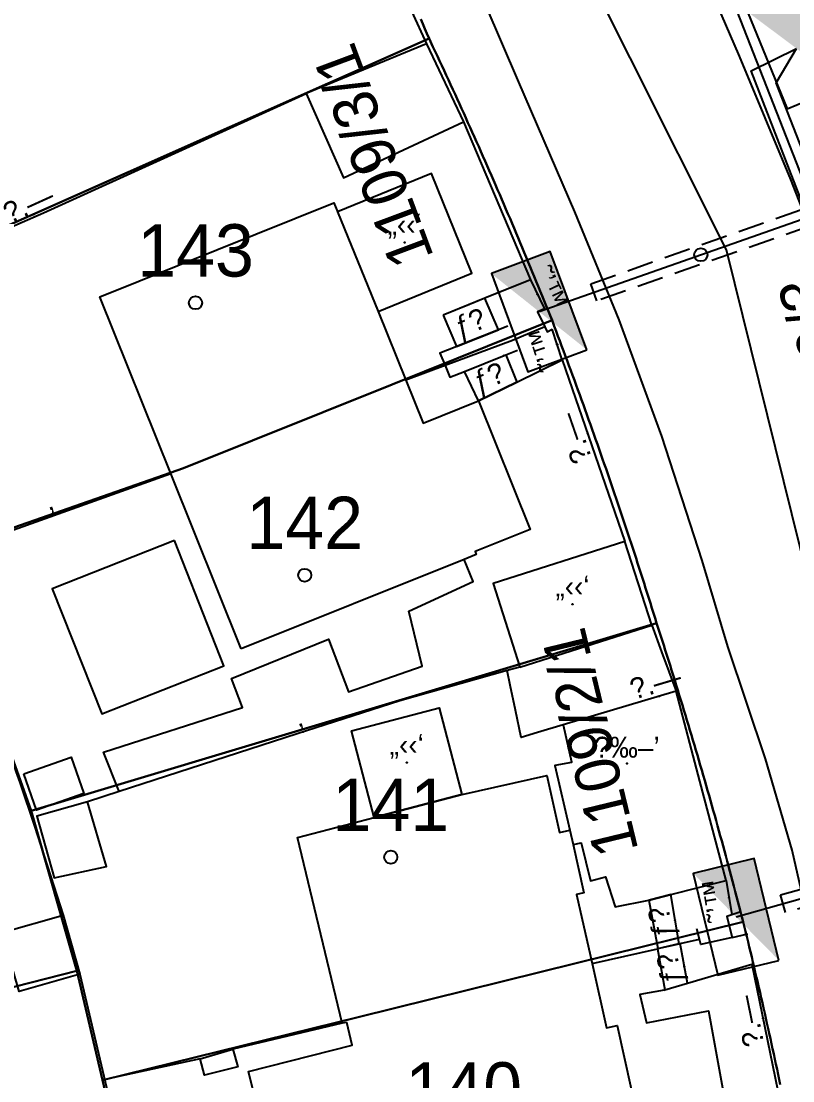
# Model space of a CAD drawing. Header units: metres. Extents: x 218299 to 220222, y 572714 to 574340.
# Drawn here: x 219019.54 to 219049.04, y 573657.87 to 573698.35 of the extents above; entities that cross this region are included whole.
import ezdxf
from ezdxf.enums import TextEntityAlignment as Align

# ---------------------------------------------------------------- set-up
doc = ezdxf.new("R2010")
doc.units = ezdxf.units.M
doc.header["$MEASUREMENT"] = 0
doc.linetypes.add('DASH15', pattern=[1.5, 1, -0.5])
for name, color, linetype in [('1602', 44, 'Continuous'), ('1603', 44, 'Continuous'), ('6091', 102, 'CABLEUNDEXIST03'), ('6151', 102, 'CABLEUNDEXIST03'), ('6261', 7, 'Continuous'), ('6701', 7, 'DASH15'), ('6916', 7, 'Continuous'), ('A_POINTS', 2, 'Continuous'), ('M2200', 253, 'Continuous'), ('M2207', 253, 'Continuous'), ('M2401', 7, 'Continuous'), ('M2404', 7, 'Continuous'), ('M2407', 253, 'Continuous'), ('M2408', 253, 'Continuous'), ('M2412', 253, 'Continuous'), ('M2420', 253, 'Continuous'), ('M2601', 253, 'Continuous'), ('M2602', 253, 'Continuous'), ('M2605', 253, 'Continuous'), ('M2612', 253, 'Continuous'), ('M2804', 253, 'Continuous')]:
    doc.layers.add(name, color=color, linetype=linetype)
doc.styles.add('HEBTXT', font='HEBTXT')
doc.styles.add('MAVAT_HEBTXT', font='HEBTXT')
doc.linetypes.add('CABLEUNDEXIST03', pattern='A,3.5,[222,elecad.shx,S=0.01,R=0,X=0,Y=0],1.5', length=5)

# ---------------------------------------------------------------- blocks, each defined once
blk = doc.blocks.new('6261')
blk.add_lwpolyline([(-2, -1.2), (2, -1.2), (2, 1.2), (-2, 1.2)], close=True)
at = {"color": 0}
blk.add_solid([(2, 1.2), (-2, -1.2), (2, -1.2)], dxfattribs=at)
at = {"color": 0, "style": 'HEBTXT'}
blk.add_attdef('PIL_NAME', (2.689, 2.418), '', height=1.7, dxfattribs=at)
at = {"style": 'HEBTXT'}
blk.add_attdef('CAMUT_MONIM', (2.489, 0.218), '', height=1.7, dxfattribs=at)
at = {"color": 0, "style": 'HEBTXT', "flags": 1}
for tag, p in [('TYPE', (2.585, -1.773)), ('MAP_TYPE', (2.689, -3.782))]:
    blk.add_attdef(tag, p, '', height=1.7, dxfattribs=at)
blk = doc.blocks.new('6916')
at = {"layer": 'A_POINTS'}
blk.add_circle((0, 0), 0.25, dxfattribs=at)
at = {"color": 0, "style": 'HEBTXT'}
for tag, p in [('HTCH', (0.006, 3.527)), ('PIPE', (0.049, 1.33))]:
    blk.add_attdef(tag, text='', height=1.7, dxfattribs=at).set_placement(p, align=Align.MIDDLE_CENTER)
blk = doc.blocks.new('1603')
at = {"layer": 'A_POINTS'}
blk.add_circle((0, 0), 0.25, dxfattribs=at)
at = {"color": 0, "style": 'HEBTXT'}
blk.add_attdef('PARCEL_NUM', text='', height=2, dxfattribs=at).set_placement((0, 1), align=Align.CENTER)
at = {"color": 0, "style": 'HEBTXT', "flags": 1}
blk.add_attdef('LOT_NUM', text='', height=2, dxfattribs=at).set_placement((0, -2.5), align=Align.CENTER)
blk = doc.blocks.new('M2804')
blk.add_circle((0, 0), 0.025)
at = {"style": 'MAVAT_HEBTXT'}
blk.add_attdef('NAME', text='', height=0.8, dxfattribs=at).set_placement((0, 1.592), align=Align.MIDDLE)
blk = doc.blocks.new('M2601')
blk.add_circle((0, 0), 0.025)
at = {"style": 'MAVAT_HEBTXT'}
blk.add_attdef('NAME', text='', height=0.8, dxfattribs=at).set_placement((0, 1.592), align=Align.MIDDLE)
blk = doc.blocks.new('M2605')
blk.add_circle((0, 0), 0.025)
at = {"style": 'MAVAT_HEBTXT'}
blk.add_attdef('NAME', text='', height=0.8, dxfattribs=at).set_placement((0, 1.592), align=Align.MIDDLE)
blk = doc.blocks.new('M2612')
blk.add_circle((0, 0), 0.025)
at = {"style": 'MAVAT_HEBTXT'}
blk.add_attdef('NAME', text='', height=0.8, dxfattribs=at).set_placement((0, 1.592), align=Align.MIDDLE)
blk = doc.blocks.new('M2207')
blk.add_circle((0, 0), 0.025)
at = {"style": 'MAVAT_HEBTXT'}
blk.add_attdef('NAME', text='', height=0.8, dxfattribs=at).set_placement((0, 1.592), align=Align.MIDDLE)
blk = doc.blocks.new('M2412')
blk.add_circle((0, 0), 0.025)
at = {"style": 'MAVAT_HEBTXT'}
blk.add_attdef('NAME', text='', height=0.8, dxfattribs=at).set_placement((0, 1.592), align=Align.MIDDLE)
blk = doc.blocks.new('111')
at = {"layer": 'M2200'}
blk.add_polyline3d([(219027.943, 573674.372, 581.025), (219025.254, 573681.078, 581.144), (219022.549, 573687.823, 581.265), (219031.494, 573691.41, 581.025), (219031.614, 573691.111, 581.025), (219031.629, 573691.074, 581.025), (219033.179, 573687.263, 581.025), (219034.246, 573684.641, 581.025), (219034.905, 573682.998, 581.025), (219037.026, 573683.849, 580.785), (219037.026, 573683.849, 580.785), (219037.026, 573683.849, 580.785), (219038.995, 573678.941, 580.785), (219036.887, 573678.095, 581.025), (219036.934, 573677.977, 581.025), (219036.473, 573677.792, 581.025)], close=True, dxfattribs=at)
blk.add_polyline3d([(219028.451, 573657.348, 580.905), (219028.231, 573658.223, 580.905), (219032.185, 573659.233, 580.905), (219031.989, 573660.104, 580.905), (219031.815, 573660.078, 580.785), (219031.815, 573660.078, 580.785), (219030.107, 573667.166, 580.905), (219033.038, 573667.932, 581.464), (219036.388, 573668.808, 582.103), (219036.397, 573668.81, 582.105), (219039.627, 573669.536, 580.905), (219040.115, 573667.362, 580.785), (219040.51, 573667.451, 580.785), (219040.51, 573667.451, 580.785), (219040.633, 573666.905, 580.785), (219041.05, 573665.051, 580.785), (219040.769, 573664.988, 580.785), (219041.362, 573662.352, 580.723), (219041.915, 573659.893, 580.665), (219042.317, 573659.983, 580.665), (219042.86, 573657.568, 580.665)], dxfattribs=at)
at = {"layer": 'M2207'}
for points in [[(219031.629, 573691.074, 580.833), (219033.179, 573687.263, 580.833), (219036.771, 573688.724, 580.653), (219035.221, 573692.535, 580.653), (219031.629, 573691.074, 580.833)], [(219042.62, 573678.479, 579.585), (219042.62, 573678.479, 579.585), (219037.585, 573676.872, 579.705), (219038.605, 573673.677, 579.705), (219038.605, 573673.677, 579.705), (219043.64, 573675.284, 579.585), (219043.64, 573675.284, 579.585), (219042.62, 573678.479, 579.585)], [(219036.388, 573668.808, 580.833), (219033.038, 573667.932, 580.833), (219032.171, 573671.249, 580.653), (219035.521, 573672.124, 580.653), (219036.388, 573668.808, 580.833)], [(219019.639, 573669.604, 580.665), (219021.447, 573670.233, 580.545), (219021.929, 573668.849, 580.545), (219020.121, 573668.219, 580.665), (219019.639, 573669.604, 580.665)], [(219022.079, 573668.531, 580.545), (219022.079, 573668.531, 580.545), (219020.143, 573667.987, 580.785), (219020.806, 573665.627, 580.785), (219022.797, 573666.062, 580.545)], [(219021.142, 573664.205, 580.905), (219021.142, 573664.205, 580.905), (219021.784, 573661.946, 580.905), (219021.784, 573661.946, 580.905), (219019.461, 573661.286, 581.505), (219019.461, 573661.286, 581.505), (219018.818, 573663.545, 581.505), (219021.142, 573664.205, 580.905)], [(219026.382, 573658.713, 580.065), (219026.382, 573658.713, 580.065), (219027.625, 573659.077, 580.065), (219027.625, 573659.077, 580.065), (219027.821, 573658.409, 580.065), (219026.545, 573658.086, 580.065), (219026.382, 573658.713, 580.065)]]:
    blk.add_polyline3d(points, close=True, dxfattribs=at)
at = {"layer": 'M2401'}
for points in [[(219051.747, 573653.767, 576.645), (219050.853, 573658.181, 576.885), (219050.014, 573662.255, 576.885), (219049.009, 573666.682, 577.005), (219047.992, 573670.175, 577.005), (219046.555, 573674.465, 577.005), (219045.565, 573677.748, 577.005), (219044.028, 573682.506, 577.245), (219042.397, 573686.94, 577.245), (219040.701, 573691.078, 577.245), (219038.557, 573696.028, 577.245), (219036.654, 573700.484, 577.365)], [(219044.718, 573702.26, 577.485), (219046.987, 573697.019, 577.485), (219048.952, 573692.308, 577.365), (219050.716, 573687.775, 577.365), (219052.342, 573683.33, 577.365), (219054.896, 573675.483, 577.245), (219056.488, 573670.152, 577.125), (219057.722, 573665.759, 577.125), (219058.657, 573660.944, 577.124), (219057.642, 573660.858, 577.124), (219057.19, 573660.033, 577.124), (219057.402, 573658.886, 577.124), (219058.153, 573658.236, 577.124), (219059.317, 573658.218, 577.124), (219060.591, 573651.094, 576.885)]]:
    blk.add_polyline3d(points, dxfattribs=at)
at = {"layer": 'M2404'}
for points in [[(219051.747, 573653.767, 576.645), (219050.853, 573658.181, 576.885), (219050.014, 573662.255, 576.885), (219049.009, 573666.682, 577.005), (219047.992, 573670.175, 577.005), (219046.555, 573674.465, 577.005), (219045.565, 573677.748, 577.005), (219044.028, 573682.506, 577.245), (219042.397, 573686.94, 577.245), (219040.701, 573691.078, 577.245), (219038.557, 573696.028, 577.245), (219036.654, 573700.484, 577.365)], [(219044.718, 573702.26, 577.485), (219046.987, 573697.019, 577.485), (219048.952, 573692.308, 577.365), (219050.716, 573687.775, 577.365), (219052.342, 573683.33, 577.365), (219054.896, 573675.483, 577.245), (219056.488, 573670.152, 577.125), (219057.722, 573665.759, 577.125), (219058.657, 573660.944, 577.124), (219057.642, 573660.858, 577.124), (219057.19, 573660.033, 577.124), (219057.402, 573658.886, 577.124), (219058.153, 573658.236, 577.124), (219059.317, 573658.218, 577.124), (219060.591, 573651.094, 576.885)]]:
    blk.add_polyline3d(points, dxfattribs=at)
at = {"layer": 'M2407'}
for points in [[(219025.397, 573678.517, 578.482), (219020.727, 573676.672, 578.572), (219022.618, 573671.887, 578.572), (219027.287, 573673.733, 578.482), (219025.397, 573678.517, 578.482)], [(219023.283, 573668.921, 578.572), (219022.688, 573670.428, 578.572), (219027.996, 573672.137, 578.572), (219027.584, 573673.248, 578.572), (219031.281, 573674.747, 578.572), (219032.049, 573672.739, 578.572), (219034.865, 573673.711, 578.392), (219034.36, 573675.821, 578.392), (219036.822, 573676.944, 578.392), (219036.473, 573677.792, 578.392)], [(219040.253, 573671.472, 578.212), (219040.577, 573670.059, 578.123)], [(219040.577, 573670.059, 578.123), (219040.581, 573670.039, 578.122), (219039.944, 573669.913, 578.122), (219040.51, 573667.451, 578.122)], [(219040.633, 573666.905, 578.122), (219040.949, 573666.971, 578.122), (219041.304, 573665.519, 578.122), (219041.872, 573665.67, 578.032), (219042.249, 573664.521, 578.032), (219043.532, 573664.776, 577.854)], [(219044.117, 573661.342, 578.032), (219043.187, 573661.171, 578.032), (219043.444, 573660.089, 578.032), (219045.807, 573660.543, 578.032), (219046.504, 573656.761, 578.032), (219043.669, 573656.279, 578.032), (219044.047, 573654.344, 578.032)]]:
    blk.add_polyline3d(points, dxfattribs=at)
at = {"layer": 'M2408'}
for points in [[(219035.032, 573697.485, 577.343), (219036.442, 573694.509, 577.343)], [(219043.64, 573675.284, 576.983), (219044.017, 573674.267, 576.983), (219044.576, 573672.758, 576.983)]]:
    blk.add_polyline3d(points, dxfattribs=at)
at = {"layer": 'M2412'}
for points in [[(219035.671, 573687.125, 578.333), (219036.176, 573685.925, 578.333), (219037.785, 573686.564, 577.253), (219037.265, 573687.77, 577.253)], [(219037.026, 573683.849, 578.333), (219036.486, 573684.977, 578.333), (219038.07, 573685.609, 577.253), (219038.489, 573684.567, 577.253)], [(219043.532, 573664.776, 577.883), (219043.874, 573662.924, 577.883), (219044.685, 573663.108, 577.253), (219044.369, 573664.988, 577.253)], [(219043.864, 573662.921, 577.883), (219044.147, 573661.351, 577.883), (219045.007, 573661.605, 577.253), (219044.728, 573663.118, 577.253)]]:
    blk.add_polyline3d(points, close=True, dxfattribs=at)
at = {"layer": 'M2420', "linetype": 'Continuous', "lineweight": -3}
blk.add_lwpolyline([(218778.789, 573430.643), (218823.5, 573420), (218850.7, 573416.62), (218872.91, 573416.69), (218902.91, 573421.31), (218924.8, 573428), (218952.3, 573439.38), (218956.3, 573441.88), (218980.91, 573457.81), (218995.09, 573470.88), (219024.2, 573502.19), (219042.09, 573537.19), (219043.91, 573540.62), (219049.7, 573557.12), (219054.59, 573574.81), (219057.41, 573589.69), (219057.5, 573620.62), (219058, 573628.19), (219058.7, 573640.38), (219046.5, 573689.62), (219028.09, 573726.31)], dxfattribs=at)
at = {"layer": 'M2601'}
for points in [[(219013.794, 573684.051, 580.493), (219016.319, 573677.881, 580.373), (219017.583, 573674.79, 580.313), (219017.959, 573673.483, 580.476), (219017.999, 573673.344, 580.493), (219019.484, 573669.276, 580.493), (219020.052, 573667.605, 580.493), (219021.142, 573664.205, 580.493)], [(219016.319, 573677.881, 580.313), (219025.254, 573681.078, 580.133)], [(219038.605, 573673.677, 579.422), (219038.112, 573673.546, 579.439), (219034.01, 573672.393, 579.593), (219030.084, 573671.124, 579.773), (219023.283, 573668.921, 579.926), (219022.079, 573668.531, 579.953)], [(219041.362, 573662.352, 579.413), (219043.864, 573662.921, 579.2), (219043.874, 573662.924, 579.199), (219044.685, 573663.108, 579.13), (219044.728, 573663.118, 579.126), (219045.47, 573663.287, 579.063), (219045.47, 573663.287, 579.063)], [(219021.784, 573661.946, 580.763), (219024.025, 573652.426, 580.583)], [(219031.815, 573660.078, 580.313), (219027.625, 573659.077, 580.313)], [(219026.382, 573658.713, 580.043), (219022.731, 573657.922, 580.043)]]:
    blk.add_polyline3d(points, dxfattribs=at)
at = {"layer": 'M2602'}
for points in [[(219029.219, 573703.38, 577.973), (219029.219, 573703.38, 577.973), (219031.075, 573704.138, 577.973), (219031.335, 573704.194, 577.973), (219031.599, 573704.17, 577.973), (219031.845, 573704.069, 577.973), (219032.05, 573703.9, 577.973), (219032.16, 573703.746, 577.973), (219035.032, 573697.485, 577.973), (219035.032, 573697.485, 577.973), (219030.432, 573695.587, 577.973)], [(219039.537, 573687.362, 578.783), (219039.28, 573687.247, 578.783), (219039.551, 573686.677, 578.783), (219039.639, 573686.491, 578.783), (219039.838, 573686.586, 578.783)], [(219038.136, 573686.703, 578.423), (219037.785, 573686.564, 578.423), (219037.178, 573686.323, 578.423), (219036.176, 573685.925, 578.423), (219036.129, 573685.906, 578.423), (219035.543, 573685.674, 578.423), (219035.742, 573685.196, 578.423), (219035.924, 573684.753, 578.423), (219036.486, 573684.977, 578.423), (219038.07, 573685.609, 578.423), (219038.511, 573685.785, 578.423)], [(219039.551, 573686.677, 579.233), (219038.324, 573686.153, 579.233), (219038.324, 573686.153, 579.233), (219038.324, 573686.153, 579.233)], [(219038.324, 573686.153, 580.133), (219035.742, 573685.196, 580.076), (219034.246, 573684.641, 580.043)], [(219047.044, 573664.324, 578.423), (219046.707, 573664.215, 578.423), (219046.509, 573664.151, 578.423), (219046.711, 573663.353, 578.423), (219046.711, 573663.353, 578.423), (219047.319, 573663.483, 578.423)], [(219045.47, 573663.287, 578.873), (219045.367, 573663.683, 578.873)], [(219046.711, 573663.353, 578.333), (219045.525, 573663.078, 578.333), (219045.47, 573663.287, 578.333)]]:
    blk.add_polyline3d(points, dxfattribs=at)
at = {"layer": 'M2605'}
for points in [[(219012.222, 573687.462, 578.693), (219012.222, 573687.462, 578.693), (219012.222, 573687.462, 578.693), (219020.388, 573691.029, 578.513), (219030.432, 573695.587, 578.513), (219030.432, 573695.587, 578.513), (219031.864, 573692.373, 578.513), (219036.442, 573694.509, 578.333), (219036.442, 573694.509, 578.333), (219039.011, 573688.476, 578.333), (219039.011, 573688.476, 578.333), (219037.265, 573687.77, 578.333), (219036.674, 573687.531, 578.333), (219035.671, 573687.125, 578.333), (219035.671, 573687.125, 578.333)], [(219037.026, 573683.849, 578.333), (219038.489, 573684.567, 578.251), (219040.216, 573685.415, 578.153), (219040.216, 573685.415, 578.153), (219040.216, 573685.415, 578.153), (219042.62, 573678.479, 578.153)], [(219038.23, 573672.984, 578.153), (219038.112, 573673.546, 578.153)], [(219038.43, 573672.031, 578.153), (219038.23, 573672.984, 578.153)], [(219045.647, 573668.701, 578.153), (219045.483, 573669.323, 578.153), (219044.576, 573672.758, 578.153), (219044.576, 573672.758, 578.153), (219040.253, 573671.472, 578.153), (219039.274, 573671.181, 578.153)], [(219039.274, 573671.181, 578.153), (219038.647, 573670.995, 578.153), (219038.43, 573672.031, 578.153)], [(219043.532, 573664.776, 578.153), (219043.544, 573664.779, 578.153), (219043.544, 573664.779, 578.153), (219044.369, 573664.988, 578.153), (219046.483, 573665.523, 578.153), (219046.483, 573665.523, 578.153), (219045.647, 573668.701, 578.153)], [(219044.117, 573661.342, 577.973), (219044.147, 573661.351, 577.973), (219045.007, 573661.605, 577.973), (219047.469, 573662.334, 577.973), (219048.961, 573655.071, 577.973), (219048.961, 573655.071, 577.973), (219048.808, 573655.049, 577.979), (219044.047, 573654.344, 578.153), (219044.663, 573651.312, 578.153), (219044.688, 573651.188, 578.153)]]:
    blk.add_polyline3d(points, dxfattribs=at)
at = {"layer": 'M2612'}
for points in [[(219039.011, 573688.476, 578.603), (219039.537, 573687.362, 578.603)], [(219040.216, 573685.415, 578.693), (219039.838, 573686.586, 578.693)], [(219046.483, 573665.523, 579.143), (219046.707, 573664.215, 579.143)]]:
    blk.add_polyline3d(points, dxfattribs=at)
at = {"layer": 'M2207'}
ref = blk.add_blockref('M2207', (219034.2, 573689.899), dxfattribs=dict(at, xscale=0.5, yscale=0.5, zscale=0.5))
ref.add_attrib('NAME', '„‹‹‘', dxfattribs={"layer": '0', "height": 0.8, "style": 'MAVAT_HEBTXT'}).set_placement((219034.2, 573690.524), align=Align.MIDDLE)
ref = blk.add_blockref('M2207', (219040.613, 573676.078), dxfattribs=dict(at, xscale=0.5, yscale=0.5, zscale=0.5))
ref.add_attrib('NAME', '„‹‹‘', dxfattribs={"layer": '0', "height": 0.8, "style": 'MAVAT_HEBTXT'}).set_placement((219040.613, 573676.703), align=Align.MIDDLE)
ref = blk.add_blockref('M2207', (219034.279, 573670.028), dxfattribs=dict(at, xscale=0.5, yscale=0.5, zscale=0.5))
ref.add_attrib('NAME', '„‹‹‘', dxfattribs={"layer": '0', "height": 0.8, "style": 'MAVAT_HEBTXT'}).set_placement((219034.279, 573670.653), align=Align.MIDDLE)
at = {"layer": 'M2412'}
ref = blk.add_blockref('M2412', (219036.934, 573686.226), dxfattribs=dict(at, xscale=0.5, yscale=0.5, zscale=0.5))
ref.add_attrib('NAME', 'ƒ\x8e', dxfattribs={"layer": '0', "height": 0.8, "rotation": 21.6404, "style": 'MAVAT_HEBTXT'}).set_placement((219036.731, 573686.737), align=Align.MIDDLE)
ref = blk.add_blockref('M2412', (219037.994, 573685.579), dxfattribs=dict(at, xscale=0.5, yscale=0.5, zscale=0.5))
ref.add_attrib('NAME', 'ƒ\x8e', dxfattribs={"layer": '0', "height": 0.8, "rotation": 21.752, "style": 'MAVAT_HEBTXT'}).set_placement((219037.447, 573684.667), align=Align.MIDDLE)
ref = blk.add_blockref('M2412', (219044.533, 573664.012), dxfattribs=dict(at, xscale=0.5, yscale=0.5, zscale=0.5))
ref.add_attrib('NAME', 'ƒ\x8e', dxfattribs={"layer": '0', "height": 0.8, "rotation": 100.4403, "style": 'MAVAT_HEBTXT'}).set_placement((219044.091, 573663.945), align=Align.MIDDLE)
ref = blk.add_blockref('M2412', (219044.89, 573662.239), dxfattribs=dict(at, xscale=0.5, yscale=0.5, zscale=0.5))
ref.add_attrib('NAME', 'ƒ\x8e', dxfattribs={"layer": '0', "height": 0.8, "rotation": 100.4403, "style": 'MAVAT_HEBTXT'}).set_placement((219044.422, 573662.178), align=Align.MIDDLE)
at = {"layer": 'M2601'}
ref = blk.add_blockref('M2601', (219020.786, 573679.48), dxfattribs=dict(at, xscale=0.5, yscale=0.5, zscale=0.5))
ref.add_attrib('NAME', '‚', dxfattribs={"layer": '0', "height": 0.8, "rotation": 19.6875, "style": 'MAVAT_HEBTXT'}).set_placement((219020.601, 573679.997), align=Align.MIDDLE)
ref = blk.add_blockref('M2601', (219030.315, 573671.199), dxfattribs=dict(at, xscale=0.5, yscale=0.5, zscale=0.5))
ref.add_attrib('NAME', '‚', dxfattribs={"layer": '0', "height": 0.8, "rotation": 17.9027, "style": 'MAVAT_HEBTXT'}).set_placement((219030.146, 573671.723), align=Align.MIDDLE)
at = {"layer": 'M2605'}
ref = blk.add_blockref('M2605', (219020.038, 573690.876), dxfattribs=dict(at, xscale=0.5, yscale=0.5, zscale=0.5))
ref.add_attrib('NAME', '\x9a.—', dxfattribs={"layer": '0', "height": 0.8, "rotation": 24.4099, "style": 'MAVAT_HEBTXT'}).set_placement((219019.811, 573691.377), align=Align.MIDDLE)
ref = blk.add_blockref('M2605', (219041.194, 573682.594), dxfattribs=dict(at, xscale=0.5, yscale=0.5, zscale=0.5))
ref.add_attrib('NAME', '\x9a.—', dxfattribs={"layer": '0', "height": 0.8, "rotation": 109.1193, "style": 'MAVAT_HEBTXT'}).set_placement((219040.674, 573682.414), align=Align.MIDDLE)
ref = blk.add_blockref('M2605', (219043.936, 573672.568), dxfattribs=dict(at, xscale=0.5, yscale=0.5, zscale=0.5))
ref.add_attrib('NAME', '\x9a.—', dxfattribs={"layer": '0', "height": 0.8, "rotation": 16.5676, "style": 'MAVAT_HEBTXT'}).set_placement((219043.779, 573673.095), align=Align.MIDDLE)
ref = blk.add_blockref('M2605', (219047.895, 573660.258), dxfattribs=dict(at, xscale=0.5, yscale=0.5, zscale=0.5))
ref.add_attrib('NAME', '\x9a.—', dxfattribs={"layer": '0', "height": 0.8, "rotation": 101.6057, "style": 'MAVAT_HEBTXT'}).set_placement((219047.357, 573660.148), align=Align.MIDDLE)
at = {"layer": 'M2612'}
ref = blk.add_blockref('M2612', (219039.274, 573687.919), dxfattribs=dict(at, xscale=0.5, yscale=0.5, zscale=0.5))
ref.add_attrib('NAME', '˜’™', dxfattribs={"layer": '0', "height": 0.8, "rotation": 295.2866, "style": 'MAVAT_HEBTXT'}).set_placement((219039.771, 573688.154), align=Align.MIDDLE)
ref = blk.add_blockref('M2612', (219040.027, 573686.001), dxfattribs=dict(at, xscale=0.5, yscale=0.5, zscale=0.5))
ref.add_attrib('NAME', '˜’™', dxfattribs={"layer": '0', "height": 0.8, "rotation": 107.9055, "style": 'MAVAT_HEBTXT'}).set_placement((219039.503, 573685.831), align=Align.MIDDLE)
ref = blk.add_blockref('M2612', (219046.595, 573664.869), dxfattribs=dict(at, xscale=0.5, yscale=0.5, zscale=0.5))
ref.add_attrib('NAME', '˜’™', dxfattribs={"layer": '0', "height": 0.8, "rotation": 99.6768, "style": 'MAVAT_HEBTXT'}).set_placement((219046.053, 573664.776), align=Align.MIDDLE)
at = {"layer": 'M2804'}
ref = blk.add_blockref('M2804', (219042.697, 573669.995, 583.604), dxfattribs=dict(at, xscale=0.5, yscale=0.5, zscale=0.5))
ref.add_attrib('NAME', '\x8d‰–’', dxfattribs={"layer": '0', "height": 0.8, "style": 'MAVAT_HEBTXT'}).set_placement((219042.697, 573670.62, 583.604), align=Align.MIDDLE)

msp = doc.modelspace()

# ---------------------------------------------------------------- linework, layer by layer
at = {"layer": '1602'}
for points in [[(219034.8116, 573698.4339), (219034.8915, 573698.2506), (219034.9712, 573698.0671), (219035.0507, 573697.8836), (219035.13, 573697.7), (219012.22, 573687.53), (219008.71, 573694.96), (219003.4, 573704.69)], [(219048.5556, 573657.7258), (219048.5143, 573657.9215), (219048.4729, 573658.1171), (219048.4312, 573658.3127), (219048.3893, 573658.5083), (219048.3472, 573658.7038), (219048.305, 573658.8993), (219048.2625, 573659.0947), (219048.2198, 573659.2901), (219048.177, 573659.4855), (219048.1339, 573659.6808), (219048.0906, 573659.8761), (219048.0472, 573660.0713), (219048.0035, 573660.2665), (219047.9596, 573660.4616), (219047.9156, 573660.6567), (219047.8713, 573660.8517), (219047.8268, 573661.0467), (219047.7822, 573661.2417), (219047.7373, 573661.4366), (219047.6923, 573661.6314), (219047.647, 573661.8262), (219047.6016, 573662.021), (219047.5559, 573662.2157), (219047.51, 573662.4104), (219047.464, 573662.605), (219047.4177, 573662.7996), (219047.3713, 573662.9941), (219047.3246, 573663.1886), (219047.2778, 573663.383), (219047.2308, 573663.5774), (219047.14, 573663.95), (219047.09, 573664.1437), (219047.0399, 573664.3373), (219046.9895, 573664.5308), (219046.9389, 573664.7243), (219046.8882, 573664.9178), (219046.8372, 573665.1112), (219046.786, 573665.3045), (219046.7347, 573665.4978), (219046.6831, 573665.691), (219046.6314, 573665.8842), (219046.5794, 573666.0774), (219046.5273, 573666.2705), (219046.4749, 573666.4635), (219046.4224, 573666.6565), (219046.3697, 573666.8494), (219046.3167, 573667.0423), (219046.2636, 573667.2351), (219046.2103, 573667.4278), (219046.1568, 573667.6205), (219046.103, 573667.8132), (219046.0491, 573668.0058), (219045.995, 573668.1983), (219045.9407, 573668.3908), (219045.8862, 573668.5832), (219045.8315, 573668.7756), (219045.7766, 573668.9679), (219045.7215, 573669.1602), (219045.6662, 573669.3524), (219045.6107, 573669.5445), (219045.5551, 573669.7366), (219045.4992, 573669.9287), (219045.4431, 573670.1206), (219045.3868, 573670.3126), (219045.3304, 573670.5044), (219045.2737, 573670.6962), (219045.2169, 573670.888), (219045.1598, 573671.0797), (219045.1026, 573671.2713), (219045.0451, 573671.4629), (219044.9875, 573671.6544), (219044.9296, 573671.8459), (219044.8716, 573672.0372), (219044.8134, 573672.2286), (219044.755, 573672.4199), (219044.6963, 573672.6111), (219044.6375, 573672.8022), (219044.5785, 573672.9933), (219044.5193, 573673.1844), (219044.4599, 573673.3754), (219044.4003, 573673.5663), (219044.3406, 573673.7571), (219044.2806, 573673.9479), (219044.2204, 573674.1387), (219044.16, 573674.3293), (219044.0995, 573674.5199), (219044.0387, 573674.7105), (219043.9778, 573674.901), (219043.9166, 573675.0914), (219043.83, 573675.36), (219043.7705, 573675.5509), (219043.7108, 573675.7418), (219043.6509, 573675.9326), (219043.5908, 573676.1234), (219043.5305, 573676.3141), (219043.47, 573676.5047), (219043.4093, 573676.6953), (219043.3485, 573676.8858), (219043.2874, 573677.0763), (219043.2261, 573677.2666), (219043.1647, 573677.457), (219043.103, 573677.6472), (219043.0412, 573677.8374), (219042.9791, 573678.0276), (219042.9169, 573678.2176), (219042.8545, 573678.4076), (219042.7919, 573678.5976), (219042.729, 573678.7875), (219042.666, 573678.9773), (219042.6028, 573679.167), (219042.5394, 573679.3567), (219042.4758, 573679.5463), (219042.4121, 573679.7359), (219042.3481, 573679.9254), (219042.2839, 573680.1148), (219042.2195, 573680.3042), (219042.155, 573680.4935), (219042.0902, 573680.6827), (219042.0253, 573680.8719), (219041.9602, 573681.061), (219041.8948, 573681.25), (219041.8293, 573681.439), (219041.7636, 573681.6278), (219041.6977, 573681.8167), (219041.6316, 573682.0054), (219041.5653, 573682.1941), (219041.4988, 573682.3828), (219041.4321, 573682.5713), (219041.3653, 573682.7598), (219041.2982, 573682.9482), (219041.231, 573683.1366), (219041.1635, 573683.3249), (219041.0959, 573683.5131), (219041.0281, 573683.7012), (219040.96, 573683.8893), (219040.8918, 573684.0773), (219040.8234, 573684.2653), (219040.7548, 573684.4531), (219040.686, 573684.6409), (219040.617, 573684.8286), (219040.5479, 573685.0163), (219040.4785, 573685.2039), (219040.409, 573685.3914), (219040.3392, 573685.5788), (219040.2693, 573685.7662), (219040.1991, 573685.9535), (219040.1288, 573686.1408), (219040.0583, 573686.3279), (219039.9876, 573686.515), (219039.9167, 573686.702), (219039.83, 573686.93), (219039.7554, 573687.1156), (219039.6807, 573687.3011), (219039.6058, 573687.4865), (219039.5306, 573687.6719), (219039.4553, 573687.8572), (219039.3798, 573688.0424), (219039.3041, 573688.2275), (219039.2282, 573688.4125), (219039.1522, 573688.5975), (219039.0759, 573688.7824), (219038.9995, 573688.9672), (219038.9228, 573689.1519), (219038.846, 573689.3366), (219038.769, 573689.5212), (219038.6918, 573689.7057), (219038.6144, 573689.8901), (219038.5368, 573690.0744), (219038.4591, 573690.2587), (219038.3811, 573690.4429), (219038.303, 573690.627), (219038.2246, 573690.811), (219038.1461, 573690.9949), (219038.0674, 573691.1788), (219037.9885, 573691.3626), (219037.9094, 573691.5463), (219037.8302, 573691.7299), (219037.7507, 573691.9134), (219037.6711, 573692.0969), (219037.5912, 573692.2803), (219037.5112, 573692.4636), (219037.431, 573692.6468), (219037.3506, 573692.8299), (219037.2701, 573693.013), (219037.1893, 573693.1959), (219037.1083, 573693.3788), (219037.0272, 573693.5616), (219036.9459, 573693.7443), (219036.8644, 573693.927), (219036.7827, 573694.1095), (219036.7008, 573694.292), (219036.6187, 573694.4744), (219036.5365, 573694.6567), (219036.454, 573694.8389), (219036.3714, 573695.021), (219036.2886, 573695.2031), (219036.2056, 573695.3851), (219036.1224, 573695.5669), (219036.039, 573695.7487), (219035.9555, 573695.9305), (219035.8717, 573696.1121), (219035.7878, 573696.2936), (219035.7037, 573696.4751), (219035.6194, 573696.6564), (219035.5349, 573696.8377), (219035.4503, 573697.0189), (219035.3654, 573697.2), (219035.2804, 573697.381), (219035.13, 573697.7), (219035.0507, 573697.8836), (219034.9712, 573698.0671), (219034.8915, 573698.2506), (219034.8116, 573698.4339)], [(219012.22, 573687.53), (219035.13, 573697.7), (219035.2804, 573697.381), (219035.3654, 573697.2), (219035.4503, 573697.0189), (219035.5349, 573696.8377), (219035.6194, 573696.6564), (219035.7037, 573696.4751), (219035.7878, 573696.2936), (219035.8717, 573696.1121), (219035.9555, 573695.9305), (219036.039, 573695.7487), (219036.1224, 573695.5669), (219036.2056, 573695.3851), (219036.2886, 573695.2031), (219036.3714, 573695.021), (219036.454, 573694.8389), (219036.5365, 573694.6567), (219036.6187, 573694.4744), (219036.7008, 573694.292), (219036.7827, 573694.1095), (219036.8644, 573693.927), (219036.9459, 573693.7443), (219037.0272, 573693.5616), (219037.1083, 573693.3788), (219037.1893, 573693.1959), (219037.2701, 573693.013), (219037.3506, 573692.8299), (219037.431, 573692.6468), (219037.5112, 573692.4636), (219037.5912, 573692.2803), (219037.6711, 573692.0969), (219037.7507, 573691.9134), (219037.8302, 573691.7299), (219037.9094, 573691.5463), (219037.9885, 573691.3626), (219038.0674, 573691.1788), (219038.1461, 573690.9949), (219038.2246, 573690.811), (219038.303, 573690.627), (219038.3811, 573690.4429), (219038.4591, 573690.2587), (219038.5368, 573690.0744), (219038.6144, 573689.8901), (219038.6918, 573689.7057), (219038.769, 573689.5212), (219038.846, 573689.3366), (219038.9228, 573689.1519), (219038.9995, 573688.9672), (219039.0759, 573688.7824), (219039.1522, 573688.5975), (219039.2282, 573688.4125), (219039.3041, 573688.2275), (219039.3798, 573688.0424), (219039.4553, 573687.8572), (219039.5306, 573687.6719), (219039.6058, 573687.4865), (219039.6807, 573687.3011), (219039.7554, 573687.1156), (219039.83, 573686.93), (219033.72, 573684.48), (219025.74, 573681.28), (219016.41, 573678.02)], [(219016.41, 573678.02), (219025.74, 573681.28), (219033.72, 573684.48), (219039.83, 573686.93), (219039.9167, 573686.702), (219039.9876, 573686.515), (219040.0583, 573686.3279), (219040.1288, 573686.1408), (219040.1991, 573685.9535), (219040.2693, 573685.7662), (219040.3392, 573685.5788), (219040.409, 573685.3914), (219040.4785, 573685.2039), (219040.5479, 573685.0163), (219040.617, 573684.8286), (219040.686, 573684.6409), (219040.7548, 573684.4531), (219040.8234, 573684.2653), (219040.8918, 573684.0773), (219040.96, 573683.8893), (219041.0281, 573683.7012), (219041.0959, 573683.5131), (219041.1635, 573683.3249), (219041.231, 573683.1366), (219041.2982, 573682.9482), (219041.3653, 573682.7598), (219041.4321, 573682.5713), (219041.4988, 573682.3828), (219041.5653, 573682.1941), (219041.6316, 573682.0054), (219041.6977, 573681.8167), (219041.7636, 573681.6278), (219041.8293, 573681.439), (219041.8948, 573681.25), (219041.9602, 573681.061), (219042.0253, 573680.8719), (219042.0902, 573680.6827), (219042.155, 573680.4935), (219042.2195, 573680.3042), (219042.2839, 573680.1148), (219042.3481, 573679.9254), (219042.4121, 573679.7359), (219042.4758, 573679.5463), (219042.5394, 573679.3567), (219042.6028, 573679.167), (219042.666, 573678.9773), (219042.729, 573678.7875), (219042.7919, 573678.5976), (219042.8545, 573678.4076), (219042.9169, 573678.2176), (219042.9791, 573678.0276), (219043.0412, 573677.8374), (219043.103, 573677.6472), (219043.1647, 573677.457), (219043.2261, 573677.2666), (219043.2874, 573677.0763), (219043.3485, 573676.8858), (219043.4093, 573676.6953), (219043.47, 573676.5047), (219043.5305, 573676.3141), (219043.5908, 573676.1234), (219043.6509, 573675.9326), (219043.7108, 573675.7418), (219043.7705, 573675.5509), (219043.83, 573675.36), (219019.92, 573668.19), (219017.95, 573673.7)], [(219017.95, 573673.7), (219019.92, 573668.19), (219021.67, 573662.08), (219011.62, 573659.52)], [(219024.2, 573651.33), (219022.65, 573657.9), (219032.42, 573660.31), (219040.76, 573662.37), (219047.14, 573663.95), (219047.2308, 573663.5774), (219047.2778, 573663.383), (219047.3246, 573663.1886), (219047.3713, 573662.9941), (219047.4177, 573662.7996), (219047.464, 573662.605), (219047.51, 573662.4104), (219047.5559, 573662.2157), (219047.6016, 573662.021), (219047.647, 573661.8262), (219047.6923, 573661.6314), (219047.7373, 573661.4366), (219047.7822, 573661.2417), (219047.8268, 573661.0467), (219047.8713, 573660.8517), (219047.9156, 573660.6567), (219047.9596, 573660.4616), (219048.0035, 573660.2665), (219048.0472, 573660.0713), (219048.0906, 573659.8761), (219048.1339, 573659.6808), (219048.177, 573659.4855), (219048.2198, 573659.2901), (219048.2625, 573659.0947), (219048.305, 573658.8993), (219048.3472, 573658.7038), (219048.3893, 573658.5083), (219048.4312, 573658.3127), (219048.4729, 573658.1171), (219048.5143, 573657.9215), (219048.5556, 573657.7258)], [(219011.62, 573659.52), (219021.67, 573662.08), (219022.65, 573657.9), (219024.2, 573651.33), (219000.04, 573645.94)]]:
    msp.add_lwpolyline(points, dxfattribs=at)
msp.add_lwpolyline([(219032.42, 573660.31), (219022.65, 573657.9), (219021.67, 573662.08), (219019.92, 573668.19), (219043.83, 573675.36), (219043.9166, 573675.0914), (219043.9778, 573674.901), (219044.0387, 573674.7105), (219044.0995, 573674.5199), (219044.16, 573674.3293), (219044.2204, 573674.1387), (219044.2806, 573673.9479), (219044.3406, 573673.7571), (219044.4003, 573673.5663), (219044.4599, 573673.3754), (219044.5193, 573673.1844), (219044.5785, 573672.9933), (219044.6375, 573672.8022), (219044.6963, 573672.6111), (219044.755, 573672.4199), (219044.8134, 573672.2286), (219044.8716, 573672.0372), (219044.9296, 573671.8459), (219044.9875, 573671.6544), (219045.0451, 573671.4629), (219045.1026, 573671.2713), (219045.1598, 573671.0797), (219045.2169, 573670.888), (219045.2737, 573670.6962), (219045.3304, 573670.5044), (219045.3868, 573670.3126), (219045.4431, 573670.1206), (219045.4992, 573669.9287), (219045.5551, 573669.7366), (219045.6107, 573669.5445), (219045.6662, 573669.3524), (219045.7215, 573669.1602), (219045.7766, 573668.9679), (219045.8315, 573668.7756), (219045.8862, 573668.5832), (219045.9407, 573668.3908), (219045.995, 573668.1983), (219046.0491, 573668.0058), (219046.103, 573667.8132), (219046.1568, 573667.6205), (219046.2103, 573667.4278), (219046.2636, 573667.2351), (219046.3167, 573667.0423), (219046.3697, 573666.8494), (219046.4224, 573666.6565), (219046.4749, 573666.4635), (219046.5273, 573666.2705), (219046.5794, 573666.0774), (219046.6314, 573665.8842), (219046.6831, 573665.691), (219046.7347, 573665.4978), (219046.786, 573665.3045), (219046.8372, 573665.1112), (219046.8882, 573664.9178), (219046.9389, 573664.7243), (219046.9895, 573664.5308), (219047.0399, 573664.3373), (219047.09, 573664.1437), (219047.14, 573663.95), (219040.76, 573662.37)], close=True, dxfattribs=at)
at = {"layer": '6091'}
msp.add_lwpolyline([(219066.2752, 573626.2452), (219066.2753, 573626.1589), (219066.3821, 573626.1617), (219066.3793, 573626.537), (219065.607, 573626.5427), (219065.6002, 573626.3268), (219063.1498, 573626.1386), (219062.1004, 573626.1386), (219062.4708, 573636.0673), (219061.6684, 573644.6393), (219060.5525, 573652.5615), (219059.2563, 573660.3318), (219058.4539, 573664.0936), (219057.2812, 573668.2871), (219053.5731, 573680.4174), (219050.0547, 573690.7163), (219046.0351, 573700.9917), (219031.6503, 573735.059), (219050.5386, 573753.7226)], dxfattribs=at)
at = {"layer": '6151'}
for points in [[(219039.3357, 573687.2588), (219049.603, 573690.8703), (219047.4375, 573696.4615), (219049.1729, 573697.3155)], [(219056.2124, 573680.0454), (219054.3185, 573679.8297), (219051.1927, 573688.8641), (219048.4017, 573696.0025), (219049.1729, 573697.3155)], [(219046.8688, 573664.1335), (219057.2982, 573667.0681), (219058.5138, 573662.3153), (219060.7558, 573662.472)]]:
    msp.add_lwpolyline(points, dxfattribs=at)
at = {"layer": '6701'}
for points in [[(219049.487, 573691.201), (219049.719, 573690.54), (219041.549, 573687.666), (219041.316, 573688.326)], [(219057.203, 573667.405), (219057.393, 573666.731), (219048.758, 573664.301), (219048.568, 573664.975)]]:
    msp.add_lwpolyline(points, close=True, dxfattribs=at)

# ---------------------------------------------------------------- block references
msp.add_blockref('111', (0, 0))
at = {"layer": '1603'}
for p, values in [((219026.204, 573687.5983), {'PARCEL_NUM': '143'}), ((219030.3776, 573677.188), {'PARCEL_NUM': '142'}), ((219033.6676, 573666.4167), {'PARCEL_NUM': '141'}), ((219036.4545, 573655.5814), {'PARCEL_NUM': '140'})]:
    msp.add_blockref('1603', p, dxfattribs=at).add_auto_attribs(values)
at = {"layer": '6261'}
ref = msp.add_blockref('6261', (219049.1729, 573697.3155), dxfattribs=dict(at, rotation=112.2399999999654))
ref.add_attrib('PIL_NAME', '1109/4', (219045.1036, 573699.2823), dxfattribs={"layer": '0', "color": 0, "height": 1.7, "rotation": 112.24, "style": 'HEBTXT'})
ref = msp.add_blockref('6261', (219039.3357, 573687.2588), dxfattribs=dict(at, rotation=110.4999999999659))
ref.add_attrib('PIL_NAME', '1109/3/1', (219035.3279, 573689.3483), dxfattribs={"layer": '0', "color": 0, "height": 1.7, "rotation": 110.5, "style": 'HEBTXT'})
ref = msp.add_blockref('6261', (219056.2124, 573680.0454), dxfattribs=dict(at, rotation=108.9299999999664))
ref.add_attrib('PIL_NAME', '1109/3', (219052.2634, 573682.2439), dxfattribs={"layer": '0', "color": 0, "height": 1.7, "rotation": 108.93, "style": 'HEBTXT'})
ref = msp.add_blockref('6261', (219046.8688, 573664.1335), dxfattribs=dict(at, rotation=103.639999999968))
ref.add_attrib('PIL_NAME', '1109/2/1', (219043.1393, 573666.6867), dxfattribs={"layer": '0', "color": 0, "height": 1.7, "rotation": 103.64, "style": 'HEBTXT'})
at = {"layer": '6916', "rotation": 19.3846}
msp.add_blockref('6916', (219045.5183, 573689.4335), dxfattribs=at)

doc.saveas('drawing.dxf')
